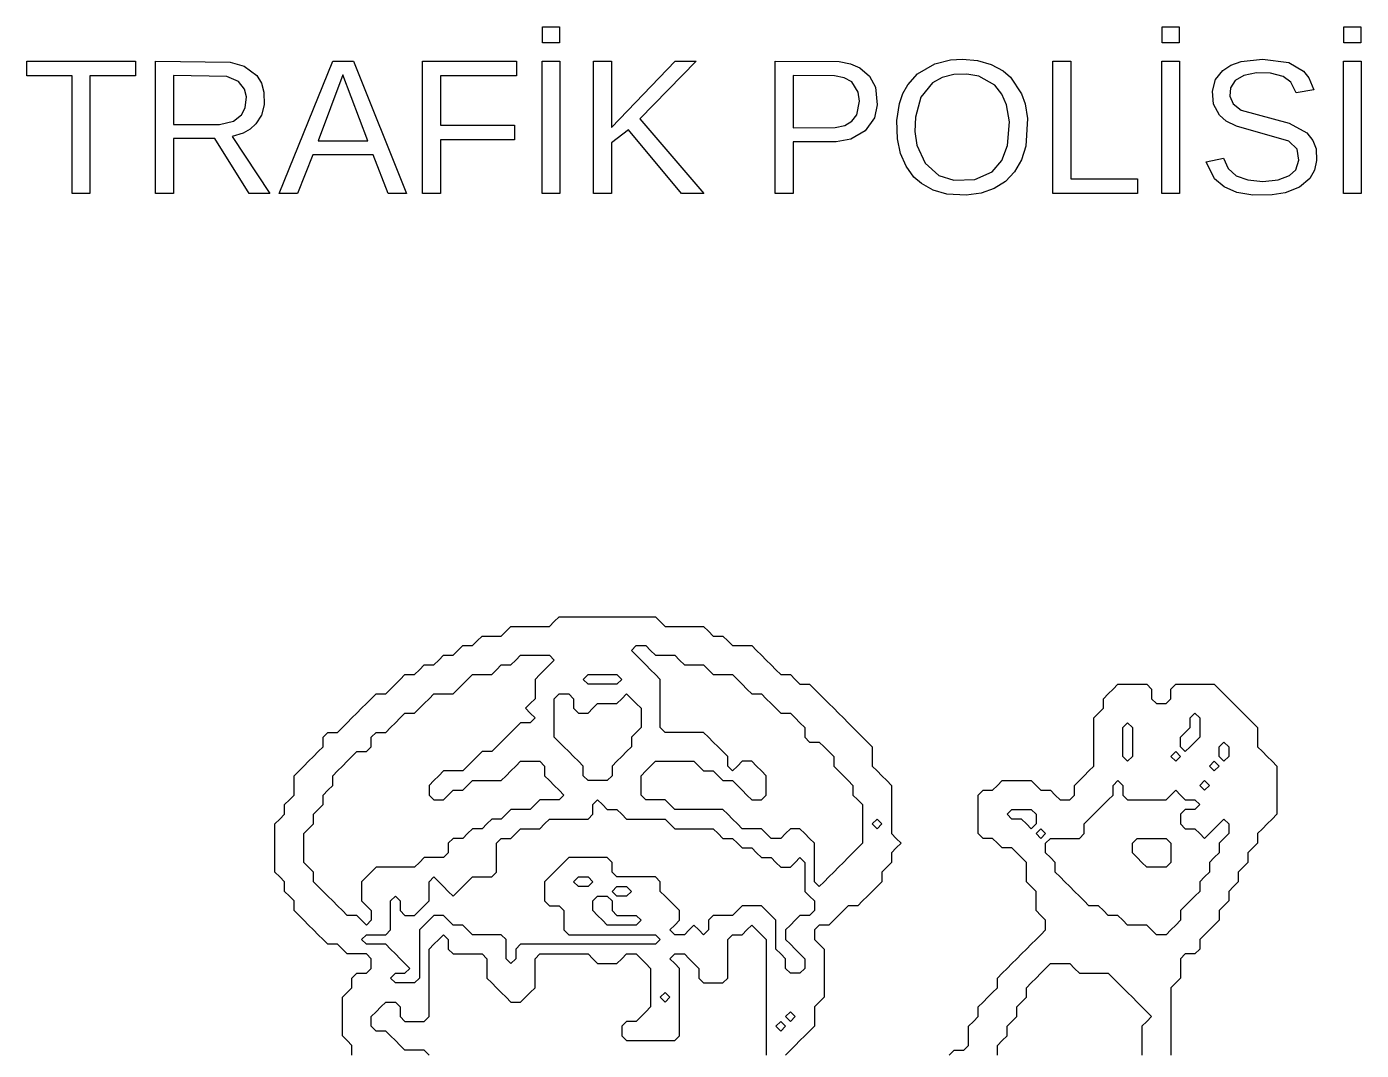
# Model space of a CAD drawing. Header units: millimetres. Extents: x 36.7 to 83.3, y 17.5 to 112.5.
# Drawn here: x 40.21 to 79.79, y 82.14 to 112.5 of the extents above; entities that cross this region are included whole.
import ezdxf

# ---------------------------------------------------------------- set-up
doc = ezdxf.new("R2010")
doc.units = ezdxf.units.MM
doc.layers.add('ENGRAVE', color=2, linetype='CONTINUOUS')

msp = doc.modelspace()

# ---------------------------------------------------------------- linework, layer by layer
at = {"layer": 'ENGRAVE'}
for points in [[(55.51, 112.5), (56.011, 112.5), (56.011, 112.021), (55.51, 112.021)], [(73.888, 112.5), (74.389, 112.5), (74.389, 112.021), (73.888, 112.021)], [(79.275, 112.5), (79.776, 112.5), (79.776, 112.021), (79.275, 112.021)], [(41.557, 111.041), (40.21, 111.041), (40.21, 111.476), (43.434, 111.476), (43.434, 111.041), (42.086, 111.041), (42.086, 107.553), (41.557, 107.553)], [(44.032, 111.476), (46.248, 111.449), (46.657, 111.33), (47.031, 111.051), (47.171, 110.825), (47.247, 110.556), (47.251, 110.184), (47.17, 109.879), (47.007, 109.619), (46.836, 109.46), (46.631, 109.341), (46.304, 109.243), (47.417, 107.553), (46.805, 107.553), (45.786, 109.182), (44.564, 109.182), (44.564, 107.553), (44.032, 107.553)], [(49.294, 111.476), (49.898, 111.476), (51.473, 107.553), (50.93, 107.553), (50.482, 108.7), (48.695, 108.7), (48.244, 107.553), (47.693, 107.553)], [(52.484, 109.143), (52.484, 107.553), (51.952, 107.553), (51.952, 111.476), (54.739, 111.476), (54.739, 111.041), (52.484, 111.041), (52.484, 109.583), (54.672, 109.583), (54.672, 109.143)], [(55.493, 111.476), (56.025, 111.476), (56.025, 107.553), (55.493, 107.553)], [(57.019, 107.553), (57.019, 111.476), (57.55, 111.476), (57.55, 109.51), (59.44, 111.476), (60.067, 111.476), (58.397, 109.772), (60.29, 107.553), (59.63, 107.553), (58.062, 109.446), (57.55, 109.056), (57.55, 107.553)], [(65.349, 109.796), (65.076, 109.41), (64.648, 109.164), (64.212, 109.085), (62.937, 109.082), (62.937, 107.553), (62.405, 107.553), (62.405, 111.476), (64.308, 111.463), (64.641, 111.398), (64.921, 111.278), (65.208, 111.033), (65.382, 110.705), (65.436, 110.186)], [(69.843, 108.956), (69.711, 108.549), (69.507, 108.197), (69.237, 107.913), (68.902, 107.698), (68.512, 107.559), (68.071, 107.5), (67.497, 107.537), (67.093, 107.654), (66.744, 107.849), (66.524, 108.042), (66.29, 108.36), (66.123, 108.743), (66.031, 109.176), (66.015, 109.717), (66.093, 110.22), (66.196, 110.514), (66.34, 110.775), (66.632, 111.104), (67.141, 111.401), (67.608, 111.513), (67.959, 111.534), (68.412, 111.496), (68.815, 111.382), (69.165, 111.192), (69.385, 111.004), (69.714, 110.512), (69.818, 110.215), (69.893, 109.773)], [(73.156, 107.987), (73.156, 107.553), (70.642, 107.553), (70.642, 111.476), (71.174, 111.476), (71.174, 107.987)], [(73.872, 111.476), (74.403, 111.476), (74.403, 107.553), (73.872, 107.553)], [(78.403, 108.241), (78.262, 107.996), (77.958, 107.739), (77.535, 107.572), (77.145, 107.509), (76.576, 107.507), (76.099, 107.587), (75.718, 107.747), (75.434, 107.986), (75.188, 108.494), (75.703, 108.597), (75.843, 108.291), (76.082, 108.078), (76.424, 107.954), (76.87, 107.912), (77.326, 107.957), (77.665, 108.089), (77.844, 108.257), (77.942, 108.541), (77.888, 108.869), (77.641, 109.102), (76.089, 109.548), (75.786, 109.701), (75.581, 109.878), (75.408, 110.201), (75.376, 110.583), (75.468, 110.931), (75.684, 111.204), (75.925, 111.359), (76.226, 111.466), (76.861, 111.534), (77.643, 111.434), (78.076, 111.181), (78.231, 110.98), (78.379, 110.632), (77.855, 110.54), (77.696, 110.853), (77.476, 111.019), (77.096, 111.121), (76.677, 111.127), (76.306, 111.057), (76.048, 110.909), (75.912, 110.684), (75.894, 110.442), (75.986, 110.213), (76.228, 110.029), (77.655, 109.635), (78.178, 109.352), (78.355, 109.129), (78.449, 108.873), (78.466, 108.53)], [(79.258, 111.476), (79.79, 111.476), (79.79, 107.553), (79.258, 107.553)], [(46.669, 110.65), (46.494, 110.87), (46.142, 111.021), (44.564, 111.05), (44.564, 109.602), (45.929, 109.604), (46.342, 109.698), (46.58, 109.883), (46.69, 110.09), (46.725, 110.415)], [(49.589, 111.075), (48.856, 109.115), (50.324, 109.115)], [(64.677, 110.86), (64.458, 110.981), (64.165, 111.042), (62.937, 111.05), (62.937, 109.502), (64.183, 109.51), (64.469, 109.573), (64.682, 109.699), (64.825, 109.888), (64.905, 110.29), (64.869, 110.563)], [(69.268, 110.186), (69.125, 110.503), (68.917, 110.762), (68.445, 111.033), (68.089, 111.096), (67.702, 111.083), (67.362, 110.997), (67.077, 110.836), (66.73, 110.411), (66.565, 109.817), (66.554, 109.388), (66.61, 108.991), (66.851, 108.452), (67.265, 108.085), (67.701, 107.946), (68.332, 107.967), (68.838, 108.197), (69.127, 108.529), (69.301, 108.975), (69.355, 109.676)], [(54.714, 93.714), (54.857, 93.857), (55.143, 93.857), (55.429, 93.857), (55.714, 93.857), (55.857, 93.714), (55.714, 93.571), (55.571, 93.429), (55.429, 93.286), (55.286, 93.143), (55.286, 92.857), (55.286, 92.571), (55.143, 92.429), (55, 92.286), (55.143, 92.143), (55.286, 92), (55.143, 91.857), (54.857, 91.857), (54.714, 91.714), (54.571, 91.571), (54.429, 91.429), (54.286, 91.286), (54.143, 91.143), (54, 91), (53.714, 91), (53.571, 90.857), (53.429, 90.714), (53.286, 90.571), (53.143, 90.429), (52.857, 90.429), (52.571, 90.429), (52.429, 90.286), (52.286, 90.143), (52.143, 90), (52.143, 89.714), (52.286, 89.571), (52.571, 89.571), (52.714, 89.714), (52.857, 89.857), (53.143, 89.857), (53.286, 90), (53.429, 90.143), (53.714, 90.143), (54, 90.143), (54.286, 90.143), (54.429, 90.286), (54.571, 90.429), (54.714, 90.571), (54.857, 90.714), (55.143, 90.714), (55.429, 90.714), (55.571, 90.571), (55.571, 90.286), (55.714, 90.143), (55.857, 90), (56, 89.857), (56.143, 89.714), (56, 89.571), (55.714, 89.571), (55.429, 89.571), (55.286, 89.429), (55.143, 89.286), (54.857, 89.286), (54.571, 89.286), (54.429, 89.143), (54.286, 89), (54, 89), (53.857, 88.857), (53.714, 88.714), (53.429, 88.714), (53.286, 88.571), (53.143, 88.429), (52.857, 88.429), (52.714, 88.286), (52.714, 88), (52.571, 87.857), (52.286, 87.857), (52, 87.857), (51.857, 87.714), (51.714, 87.571), (51.429, 87.571), (51.143, 87.571), (50.857, 87.571), (50.571, 87.571), (50.429, 87.429), (50.286, 87.286), (50.143, 87.143), (50.143, 86.857), (50.143, 86.571), (50.286, 86.429), (50.429, 86.286), (50.429, 86), (50.286, 85.857), (50.143, 86), (50, 86.143), (49.714, 86.143), (49.571, 86.286), (49.429, 86.429), (49.286, 86.571), (49.143, 86.714), (49, 86.857), (48.857, 87), (48.714, 87.143), (48.714, 87.429), (48.571, 87.571), (48.429, 87.714), (48.429, 88), (48.429, 88.286), (48.429, 88.571), (48.571, 88.714), (48.714, 88.857), (48.714, 89.143), (48.857, 89.286), (49, 89.429), (49, 89.714), (49.143, 89.857), (49.286, 90), (49.286, 90.286), (49.429, 90.429), (49.571, 90.571), (49.714, 90.714), (49.857, 90.857), (50, 91), (50.286, 91), (50.429, 91.143), (50.429, 91.429), (50.571, 91.571), (50.857, 91.571), (51, 91.714), (51.143, 91.857), (51.286, 92), (51.429, 92.143), (51.714, 92.143), (51.857, 92.286), (52, 92.429), (52.143, 92.571), (52.286, 92.714), (52.571, 92.714), (52.857, 92.714), (53, 92.857), (53.143, 93), (53.286, 93.143), (53.429, 93.286), (53.714, 93.286), (54, 93.286), (54.143, 93.429), (54.286, 93.571), (54.571, 93.571)], [(58.143, 94), (58.286, 94.143), (58.571, 94.143), (58.714, 94), (58.857, 93.857), (59.143, 93.857), (59.429, 93.857), (59.571, 93.714), (59.714, 93.571), (60, 93.571), (60.286, 93.571), (60.429, 93.429), (60.571, 93.286), (60.857, 93.286), (61.143, 93.286), (61.286, 93.143), (61.429, 93), (61.571, 92.857), (61.714, 92.714), (62, 92.714), (62.143, 92.571), (62.286, 92.429), (62.429, 92.286), (62.571, 92.143), (62.857, 92.143), (63, 92), (63.143, 91.857), (63.286, 91.714), (63.286, 91.429), (63.429, 91.286), (63.714, 91.286), (63.857, 91.143), (64, 91), (64.143, 90.857), (64.143, 90.571), (64.286, 90.429), (64.429, 90.286), (64.571, 90.143), (64.714, 90), (64.714, 89.714), (64.857, 89.571), (65, 89.429), (65, 89.143), (65, 88.857), (65, 88.571), (65, 88.286), (64.857, 88.143), (64.714, 88), (64.571, 87.857), (64.429, 87.714), (64.286, 87.571), (64.143, 87.429), (64, 87.286), (63.857, 87.143), (63.714, 87), (63.571, 87.143), (63.571, 87.429), (63.571, 87.714), (63.571, 88), (63.571, 88.286), (63.429, 88.429), (63.286, 88.571), (63.143, 88.714), (62.857, 88.714), (62.714, 88.571), (62.571, 88.429), (62.286, 88.429), (62.143, 88.571), (62, 88.714), (61.714, 88.714), (61.429, 88.714), (61.286, 88.857), (61.143, 89), (61, 89.143), (60.857, 89.286), (60.571, 89.286), (60.286, 89.286), (60, 89.286), (59.714, 89.286), (59.429, 89.286), (59.286, 89.429), (59.143, 89.571), (58.857, 89.571), (58.571, 89.571), (58.429, 89.714), (58.429, 90), (58.429, 90.286), (58.571, 90.429), (58.714, 90.571), (58.857, 90.714), (59.143, 90.714), (59.429, 90.714), (59.714, 90.714), (60, 90.714), (60.143, 90.571), (60.286, 90.429), (60.571, 90.429), (60.714, 90.286), (60.857, 90.143), (61.143, 90.143), (61.286, 90), (61.429, 89.857), (61.571, 89.714), (61.714, 89.571), (62, 89.571), (62.143, 89.714), (62.143, 90), (62.143, 90.286), (62, 90.429), (61.857, 90.571), (61.714, 90.714), (61.429, 90.714), (61.286, 90.571), (61.143, 90.429), (61, 90.571), (61, 90.857), (60.857, 91), (60.714, 91.143), (60.571, 91.286), (60.429, 91.429), (60.286, 91.571), (60, 91.571), (59.714, 91.571), (59.429, 91.571), (59.143, 91.571), (59, 91.714), (59, 92), (59, 92.286), (59, 92.571), (59, 92.857), (59, 93.143), (58.857, 93.286), (58.714, 93.429), (58.571, 93.571), (58.429, 93.714), (58.286, 93.857)], [(56.714, 93.143), (56.857, 93.286), (57.143, 93.286), (57.429, 93.286), (57.714, 93.286), (57.857, 93.143), (57.714, 93), (57.429, 93), (57.143, 93), (56.857, 93)], [(55.857, 92.571), (56, 92.714), (56.286, 92.714), (56.429, 92.571), (56.429, 92.286), (56.571, 92.143), (56.857, 92.143), (57, 92.286), (57.143, 92.429), (57.429, 92.429), (57.714, 92.429), (57.857, 92.571), (58, 92.714), (58.143, 92.571), (58.286, 92.429), (58.429, 92.286), (58.429, 92), (58.429, 91.714), (58.286, 91.571), (58.143, 91.429), (58.143, 91.143), (58, 91), (57.857, 90.857), (57.714, 90.714), (57.571, 90.571), (57.571, 90.286), (57.429, 90.143), (57.143, 90.143), (56.857, 90.143), (56.714, 90.286), (56.714, 90.571), (56.571, 90.714), (56.429, 90.857), (56.286, 91), (56.143, 91.143), (56, 91.286), (55.857, 91.429), (55.857, 91.714), (55.857, 92), (55.857, 92.286)], [(72.714, 91.714), (72.857, 91.857), (73, 91.714), (73, 91.429), (73, 91.143), (73, 90.857), (72.857, 90.714), (72.714, 90.857), (72.714, 91.143), (72.714, 91.429)], [(74.714, 92), (74.857, 92.143), (75, 92), (75, 91.714), (75, 91.429), (74.857, 91.286), (74.714, 91.143), (74.571, 91), (74.429, 91.143), (74.429, 91.429), (74.571, 91.571), (74.714, 91.714)], [(75.571, 91.143), (75.714, 91.286), (75.857, 91.143), (75.857, 90.857), (75.714, 90.714), (75.571, 90.857)], [(74.143, 90.857), (74.286, 91), (74.429, 90.857), (74.286, 90.714)], [(75.286, 90.571), (75.429, 90.714), (75.571, 90.571), (75.429, 90.429)], [(72.429, 90), (72.571, 90.143), (72.714, 90), (72.714, 89.714), (72.857, 89.571), (73.143, 89.571), (73.429, 89.571), (73.714, 89.571), (74, 89.571), (74.143, 89.714), (74.286, 89.857), (74.429, 89.714), (74.571, 89.571), (74.857, 89.571), (75, 89.429), (74.857, 89.286), (74.571, 89.286), (74.429, 89.143), (74.429, 88.857), (74.571, 88.714), (74.857, 88.714), (75, 88.571), (75.143, 88.429), (75.286, 88.571), (75.429, 88.714), (75.571, 88.857), (75.714, 89), (75.857, 88.857), (75.857, 88.571), (75.714, 88.429), (75.571, 88.286), (75.571, 88), (75.429, 87.857), (75.286, 87.714), (75.286, 87.429), (75.143, 87.286), (75, 87.143), (75, 86.857), (74.857, 86.714), (74.714, 86.571), (74.571, 86.429), (74.429, 86.286), (74.429, 86), (74.286, 85.857), (74.143, 85.714), (74, 85.571), (73.714, 85.571), (73.571, 85.714), (73.429, 85.857), (73.143, 85.857), (72.857, 85.857), (72.714, 86), (72.571, 86.143), (72.286, 86.143), (72.143, 86.286), (72, 86.429), (71.714, 86.429), (71.571, 86.571), (71.429, 86.714), (71.286, 86.857), (71.143, 87), (71, 87.143), (70.857, 87.286), (70.714, 87.429), (70.714, 87.714), (70.571, 87.857), (70.429, 88), (70.429, 88.286), (70.571, 88.429), (70.857, 88.429), (71.143, 88.429), (71.429, 88.429), (71.571, 88.571), (71.571, 88.857), (71.714, 89), (71.857, 89.143), (72, 89.286), (72.143, 89.429), (72.286, 89.571), (72.429, 89.714)], [(75, 90), (75.143, 90.143), (75.286, 90), (75.143, 89.857)], [(57, 89.429), (57.143, 89.571), (57.286, 89.429), (57.429, 89.286), (57.714, 89.286), (57.857, 89.143), (58, 89), (58.286, 89), (58.571, 89), (58.857, 89), (59.143, 89), (59.286, 88.857), (59.429, 88.714), (59.714, 88.714), (60, 88.714), (60.286, 88.714), (60.571, 88.714), (60.714, 88.571), (60.857, 88.429), (61.143, 88.429), (61.286, 88.286), (61.429, 88.143), (61.714, 88.143), (61.857, 88), (62, 87.857), (62.286, 87.857), (62.429, 87.714), (62.571, 87.571), (62.857, 87.571), (63, 87.714), (63.143, 87.857), (63.286, 87.714), (63.286, 87.429), (63.286, 87.143), (63.286, 86.857), (63.429, 86.714), (63.571, 86.571), (63.571, 86.286), (63.429, 86.143), (63.143, 86.143), (63, 86), (62.857, 85.857), (62.714, 85.714), (62.714, 85.429), (62.857, 85.286), (63, 85.143), (63.143, 85), (63.286, 84.857), (63.286, 84.571), (63.143, 84.429), (62.857, 84.429), (62.714, 84.571), (62.714, 84.857), (62.571, 85), (62.429, 85.143), (62.429, 85.429), (62.429, 85.714), (62.429, 86), (62.286, 86.143), (62.143, 86.286), (62, 86.429), (61.714, 86.429), (61.429, 86.429), (61.286, 86.286), (61.143, 86.143), (60.857, 86.143), (60.571, 86.143), (60.429, 86), (60.429, 85.714), (60.286, 85.571), (60.143, 85.714), (60, 85.857), (59.857, 85.714), (59.714, 85.571), (59.429, 85.571), (59.286, 85.714), (59.429, 85.857), (59.571, 86), (59.571, 86.286), (59.429, 86.429), (59.286, 86.571), (59.143, 86.714), (59, 86.857), (59, 87.143), (58.857, 87.286), (58.571, 87.286), (58.286, 87.286), (58, 87.286), (57.714, 87.286), (57.571, 87.429), (57.571, 87.714), (57.429, 87.857), (57.143, 87.857), (56.857, 87.857), (56.571, 87.857), (56.286, 87.857), (56.143, 87.714), (56, 87.571), (55.857, 87.429), (55.714, 87.286), (55.571, 87.143), (55.571, 86.857), (55.571, 86.571), (55.714, 86.429), (56, 86.429), (56.143, 86.286), (56.143, 86), (56.143, 85.714), (56.286, 85.571), (56.571, 85.571), (56.857, 85.571), (57.143, 85.571), (57.429, 85.571), (57.714, 85.571), (58, 85.571), (58.286, 85.571), (58.571, 85.571), (58.857, 85.571), (59, 85.429), (58.857, 85.286), (58.571, 85.286), (58.286, 85.286), (58, 85.286), (57.714, 85.286), (57.429, 85.286), (57.143, 85.286), (56.857, 85.286), (56.571, 85.286), (56.286, 85.286), (56, 85.286), (55.714, 85.286), (55.429, 85.286), (55.143, 85.286), (54.857, 85.286), (54.714, 85.143), (54.714, 84.857), (54.571, 84.714), (54.429, 84.857), (54.429, 85.143), (54.429, 85.429), (54.286, 85.571), (54, 85.571), (53.714, 85.571), (53.429, 85.571), (53.286, 85.714), (53.143, 85.857), (52.857, 85.857), (52.714, 86), (52.571, 86.143), (52.286, 86.143), (52.143, 86), (52, 85.857), (51.857, 85.714), (51.857, 85.429), (51.857, 85.143), (51.857, 84.857), (51.857, 84.571), (51.857, 84.286), (51.714, 84.143), (51.429, 84.143), (51.143, 84.143), (51, 84.286), (51.143, 84.429), (51.429, 84.429), (51.571, 84.571), (51.429, 84.714), (51.286, 84.857), (51.143, 85), (51, 85.143), (50.857, 85.286), (50.571, 85.286), (50.286, 85.286), (50.143, 85.429), (50.286, 85.571), (50.571, 85.571), (50.857, 85.571), (51, 85.714), (51, 86), (51, 86.286), (51, 86.571), (51.143, 86.714), (51.286, 86.571), (51.286, 86.286), (51.429, 86.143), (51.714, 86.143), (51.857, 86.286), (52, 86.429), (52.143, 86.571), (52.143, 86.857), (52.143, 87.143), (52.286, 87.286), (52.429, 87.143), (52.571, 87), (52.714, 86.857), (52.857, 86.714), (53, 86.857), (53.143, 87), (53.286, 87.143), (53.429, 87.286), (53.714, 87.286), (54, 87.286), (54.143, 87.429), (54.143, 87.714), (54.143, 88), (54.143, 88.286), (54.286, 88.429), (54.571, 88.429), (54.714, 88.571), (54.857, 88.714), (55.143, 88.714), (55.429, 88.714), (55.571, 88.857), (55.714, 89), (56, 89), (56.286, 89), (56.571, 89), (56.857, 89), (57, 89.143)], [(69.286, 89.143), (69.429, 89.286), (69.714, 89.286), (70, 89.286), (70.143, 89.143), (70.143, 88.857), (70, 88.714), (69.857, 88.857), (69.714, 89), (69.429, 89)], [(65.286, 88.857), (65.429, 89), (65.571, 88.857), (65.429, 88.714)], [(70.143, 88.571), (70.286, 88.714), (70.429, 88.571), (70.286, 88.429)], [(73, 88.286), (73.143, 88.429), (73.429, 88.429), (73.714, 88.429), (74, 88.429), (74.143, 88.286), (74.143, 88), (74.143, 87.714), (74, 87.571), (73.714, 87.571), (73.429, 87.571), (73.286, 87.714), (73.143, 87.857), (73, 88)], [(56.429, 87.143), (56.571, 87.286), (56.857, 87.286), (57, 87.143), (56.857, 87), (56.571, 87)], [(57, 86.571), (57.143, 86.714), (57.429, 86.714), (57.571, 86.571), (57.571, 86.286), (57.714, 86.143), (58, 86.143), (58.286, 86.143), (58.429, 86), (58.286, 85.857), (58, 85.857), (57.714, 85.857), (57.429, 85.857), (57.286, 86), (57.143, 86.143), (57, 86.286)], [(57.571, 86.857), (57.714, 87), (58, 87), (58.143, 86.857), (58, 86.714), (57.714, 86.714)], [(59, 83.714), (59.143, 83.857), (59.286, 83.714), (59.143, 83.571)], [(62.714, 83.143), (62.857, 83.286), (63, 83.143), (62.857, 83)], [(62.429, 82.857), (62.571, 83), (62.714, 82.857), (62.571, 82.714)]]:
    msp.add_lwpolyline(points, close=True, dxfattribs=at)
for points in [[(49.857, 82), (49.857, 82.286), (49.714, 82.429), (49.571, 82.571), (49.571, 82.857), (49.571, 83.143), (49.571, 83.429), (49.571, 83.714), (49.714, 83.857), (49.857, 84), (49.857, 84.286), (50, 84.429), (50.286, 84.429), (50.429, 84.571), (50.429, 84.857), (50.286, 85), (50, 85), (49.714, 85), (49.571, 85.143), (49.429, 85.286), (49.143, 85.286), (49, 85.429), (48.857, 85.571), (48.714, 85.714), (48.571, 85.857), (48.429, 86), (48.286, 86.143), (48.143, 86.286), (48.143, 86.571), (48, 86.714), (47.857, 86.857), (47.857, 87.143), (47.714, 87.286), (47.571, 87.429), (47.571, 87.714), (47.571, 88), (47.571, 88.286), (47.571, 88.571), (47.571, 88.857), (47.714, 89), (47.857, 89.143), (47.857, 89.429), (48, 89.571), (48.143, 89.714), (48.143, 90), (48.143, 90.286), (48.286, 90.429), (48.429, 90.571), (48.571, 90.714), (48.714, 90.857), (48.857, 91), (49, 91.143), (49, 91.429), (49.143, 91.571), (49.429, 91.571), (49.571, 91.714), (49.714, 91.857), (49.857, 92), (50, 92.143), (50.143, 92.286), (50.286, 92.429), (50.429, 92.571), (50.571, 92.714), (50.857, 92.714), (51, 92.857), (51.143, 93), (51.286, 93.143), (51.429, 93.286), (51.714, 93.286), (51.857, 93.429), (52, 93.571), (52.286, 93.571), (52.429, 93.714), (52.571, 93.857), (52.857, 93.857), (53, 94), (53.143, 94.143), (53.429, 94.143), (53.571, 94.286), (53.714, 94.429), (54, 94.429), (54.286, 94.429), (54.429, 94.571), (54.571, 94.714), (54.857, 94.714), (55.143, 94.714), (55.429, 94.714), (55.714, 94.714), (55.857, 94.857), (56, 95), (56.286, 95), (56.571, 95), (56.857, 95), (57.143, 95), (57.429, 95), (57.714, 95), (58, 95), (58.286, 95), (58.571, 95), (58.857, 95), (59, 94.857), (59.143, 94.714), (59.429, 94.714), (59.714, 94.714), (60, 94.714), (60.286, 94.714), (60.429, 94.571), (60.571, 94.429), (60.857, 94.429), (61, 94.286), (61.143, 94.143), (61.429, 94.143), (61.714, 94.143), (61.857, 94), (62, 93.857), (62.143, 93.714), (62.286, 93.571), (62.429, 93.429), (62.571, 93.286), (62.857, 93.286), (63, 93.143), (63.143, 93), (63.429, 93), (63.571, 92.857), (63.714, 92.714), (63.857, 92.571), (64, 92.429), (64.143, 92.286), (64.286, 92.143), (64.429, 92), (64.571, 91.857), (64.714, 91.714), (64.857, 91.571), (65, 91.429), (65.143, 91.286), (65.286, 91.143), (65.286, 90.857), (65.286, 90.571), (65.429, 90.429), (65.571, 90.286), (65.714, 90.143), (65.857, 90), (65.857, 89.714), (65.857, 89.429), (65.857, 89.143), (65.857, 88.857), (65.857, 88.571), (66, 88.429), (66.143, 88.286), (66, 88.143), (65.857, 88), (65.857, 87.714), (65.714, 87.571), (65.571, 87.429), (65.571, 87.143), (65.429, 87), (65.286, 86.857), (65.143, 86.714), (65, 86.571), (64.857, 86.429), (64.571, 86.429), (64.429, 86.286), (64.286, 86.143), (64.143, 86), (64, 85.857), (63.714, 85.857), (63.571, 85.714), (63.571, 85.429), (63.714, 85.286), (63.857, 85.143), (63.857, 84.857), (63.857, 84.571), (63.857, 84.286), (63.857, 84), (63.857, 83.714), (63.714, 83.571), (63.571, 83.429), (63.571, 83.143), (63.571, 82.857), (63.429, 82.714), (63.286, 82.571), (63.143, 82.429), (63, 82.286), (62.857, 82.143), (62.714, 82)], [(67.571, 82), (67.714, 82.143), (68, 82.143), (68.143, 82.286), (68.143, 82.571), (68.143, 82.857), (68.286, 83), (68.429, 83.143), (68.429, 83.429), (68.571, 83.571), (68.714, 83.714), (68.857, 83.857), (69, 84), (69, 84.286), (69.143, 84.429), (69.286, 84.571), (69.429, 84.714), (69.571, 84.857), (69.714, 85), (69.857, 85.143), (70, 85.286), (70.143, 85.429), (70.286, 85.571), (70.429, 85.714), (70.429, 86), (70.286, 86.143), (70.143, 86.286), (70.143, 86.571), (70.143, 86.857), (70, 87), (69.857, 87.143), (69.857, 87.429), (69.857, 87.714), (69.714, 87.857), (69.571, 88), (69.429, 88.143), (69.143, 88.143), (69, 88.286), (68.857, 88.429), (68.571, 88.429), (68.429, 88.571), (68.429, 88.857), (68.429, 89.143), (68.429, 89.429), (68.429, 89.714), (68.571, 89.857), (68.857, 89.857), (69, 90), (69.143, 90.143), (69.429, 90.143), (69.714, 90.143), (70, 90.143), (70.143, 90), (70.286, 89.857), (70.571, 89.857), (70.714, 89.714), (70.857, 89.571), (71.143, 89.571), (71.286, 89.714), (71.286, 90), (71.429, 90.143), (71.571, 90.286), (71.714, 90.429), (71.857, 90.571), (71.857, 90.857), (71.857, 91.143), (71.857, 91.429), (71.857, 91.714), (71.857, 92), (72, 92.143), (72.143, 92.286), (72.143, 92.571), (72.286, 92.714), (72.429, 92.857), (72.571, 93), (72.857, 93), (73.143, 93), (73.429, 93), (73.571, 92.857), (73.571, 92.571), (73.714, 92.429), (74, 92.429), (74.143, 92.571), (74.143, 92.857), (74.286, 93), (74.571, 93), (74.857, 93), (75.143, 93), (75.429, 93), (75.571, 92.857), (75.714, 92.714), (75.857, 92.571), (76, 92.429), (76.143, 92.286), (76.286, 92.143), (76.429, 92), (76.571, 91.857), (76.714, 91.714), (76.714, 91.429), (76.714, 91.143), (76.857, 91), (77, 90.857), (77.143, 90.714), (77.286, 90.571), (77.286, 90.286), (77.286, 90), (77.286, 89.714), (77.286, 89.429), (77.286, 89.143), (77.143, 89), (77, 88.857), (76.857, 88.714), (76.714, 88.571), (76.714, 88.286), (76.571, 88.143), (76.429, 88), (76.429, 87.714), (76.286, 87.571), (76.143, 87.429), (76.143, 87.143), (76, 87), (75.857, 86.857), (75.857, 86.571), (75.714, 86.429), (75.571, 86.286), (75.571, 86), (75.429, 85.857), (75.286, 85.714), (75.143, 85.571), (75, 85.429), (75, 85.143), (74.857, 85), (74.571, 85), (74.429, 84.857), (74.429, 84.571), (74.429, 84.286), (74.286, 84.143), (74.143, 84), (74.143, 83.714), (74.143, 83.429), (74.143, 83.143), (74.143, 82.857), (74.143, 82.571), (74.143, 82.286), (74.143, 82)], [(52.143, 82), (52, 82.143), (51.714, 82.143), (51.429, 82.143), (51.286, 82.286), (51.143, 82.429), (51, 82.571), (50.857, 82.714), (50.571, 82.714), (50.429, 82.857), (50.429, 83.143), (50.571, 83.286), (50.714, 83.429), (50.857, 83.571), (51.143, 83.571), (51.286, 83.429), (51.286, 83.143), (51.429, 83), (51.714, 83), (52, 83), (52.143, 83.143), (52.143, 83.429), (52.143, 83.714), (52.143, 84), (52.143, 84.286), (52.143, 84.571), (52.143, 84.857), (52.143, 85.143), (52.286, 85.286), (52.429, 85.429), (52.571, 85.571), (52.714, 85.429), (52.714, 85.143), (52.857, 85), (53.143, 85), (53.429, 85), (53.714, 85), (53.857, 84.857), (53.857, 84.571), (53.857, 84.286), (54, 84.143), (54.143, 84), (54.286, 83.857), (54.429, 83.714), (54.571, 83.571), (54.857, 83.571), (55, 83.714), (55.143, 83.857), (55.286, 84), (55.286, 84.286), (55.286, 84.571), (55.286, 84.857), (55.429, 85), (55.714, 85), (56, 85), (56.286, 85), (56.571, 85), (56.857, 85), (57, 84.857), (57.143, 84.714), (57.429, 84.714), (57.714, 84.714), (57.857, 84.857), (58, 85), (58.286, 85), (58.429, 84.857), (58.571, 84.714), (58.714, 84.571), (58.714, 84.286), (58.714, 84), (58.714, 83.714), (58.714, 83.429), (58.571, 83.286), (58.429, 83.143), (58.286, 83), (58, 83), (57.857, 82.857), (57.857, 82.571), (58, 82.429), (58.286, 82.429), (58.571, 82.429), (58.857, 82.429), (59.143, 82.429), (59.429, 82.429), (59.571, 82.571), (59.571, 82.857), (59.571, 83.143), (59.571, 83.429), (59.571, 83.714), (59.571, 84), (59.571, 84.286), (59.571, 84.571), (59.429, 84.714), (59.286, 84.857), (59.429, 85), (59.714, 85), (59.857, 84.857), (60, 84.714), (60.143, 84.571), (60.143, 84.286), (60.286, 84.143), (60.571, 84.143), (60.857, 84.143), (61, 84.286), (61, 84.571), (61, 84.857), (61, 85.143), (61, 85.429), (61.143, 85.571), (61.429, 85.571), (61.571, 85.714), (61.714, 85.857), (61.857, 85.714), (62, 85.571), (62.143, 85.429), (62.143, 85.143), (62.143, 84.857), (62.143, 84.571), (62.143, 84.286), (62.143, 84), (62.143, 83.714), (62.143, 83.429), (62.143, 83.143), (62.143, 82.857), (62.143, 82.571), (62.143, 82.286), (62.143, 82)], [(69, 82), (69, 82.286), (69.143, 82.429), (69.286, 82.571), (69.286, 82.857), (69.429, 83), (69.571, 83.143), (69.571, 83.429), (69.714, 83.571), (69.857, 83.714), (69.857, 84), (70, 84.143), (70.143, 84.286), (70.286, 84.429), (70.429, 84.571), (70.571, 84.714), (70.857, 84.714), (71.143, 84.714), (71.286, 84.571), (71.429, 84.429), (71.714, 84.429), (72, 84.429), (72.286, 84.429), (72.429, 84.286), (72.571, 84.143), (72.714, 84), (72.857, 83.857), (73, 83.714), (73.143, 83.571), (73.286, 83.429), (73.429, 83.286), (73.571, 83.143), (73.429, 83), (73.286, 82.857), (73.286, 82.571), (73.286, 82.286), (73.286, 82)]]:
    msp.add_lwpolyline(points, dxfattribs=at)

doc.saveas('drawing.dxf')
